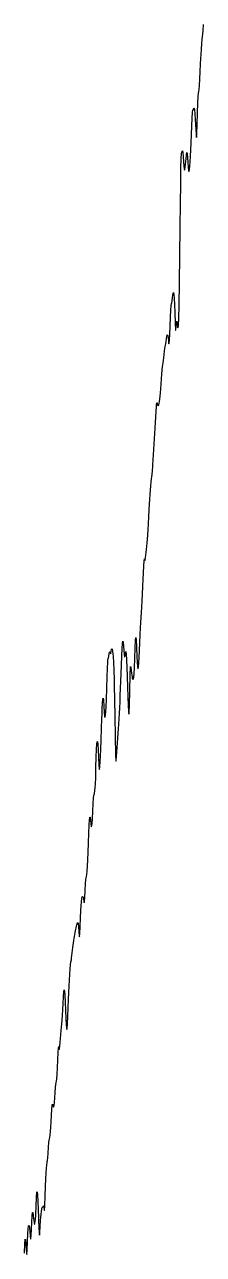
# Model space of a CAD drawing. Header units: millimetres. Extents: x 225972 to 397814, y -94 to 94771.
# Drawn here: x 225972 to 239747, y -94 to 94771 of the extents above.
import ezdxf

# ---------------------------------------------------------------- set-up
doc = ezdxf.new("R2010")
doc.units = ezdxf.units.MM

msp = doc.modelspace()

# ---------------------------------------------------------------- linework, layer by layer
msp.add_lwpolyline([(225972, 0), (225997, 730), (226022, 1077), (226047, 1024), (226072, 708), (226097, 327), (226122, -10), (226147, -94), (226172, 262), (226197, 902), (226222, 1499), (226247, 1885), (226272, 2089), (226297, 2159), (226322, 2112), (226347, 1946), (226372, 1661), (226397, 1319), (226422, 1090), (226447, 1097), (226472, 1372), (226497, 1848), (226522, 2394), (226547, 2865), (226572, 3138), (226597, 3144), (226622, 2931), (226647, 2685), (226672, 2514), (226697, 2385), (226710, 2321), (226722, 2272), (226735, 2243), (226747, 2241), (226760, 2273), (226772, 2344), (226785, 2452), (226797, 2557), (226810, 2611), (226822, 2667), (226835, 2827), (226847, 3116), (226860, 3456), (226872, 3792), (226885, 4127), (226897, 4418), (226910, 4609), (226922, 4706), (226935, 4733), (226947, 4688), (226960, 4568), (226972, 4379), (226985, 4126), (226997, 3835), (227010, 3531), (227022, 3211), (227035, 2871), (227047, 2538), (227072, 1992), (227097, 1606), (227122, 1397), (227147, 1559), (227172, 2072), (227197, 2509), (227222, 2771), (227247, 3006), (227272, 3224), (227297, 3406), (227322, 3518), (227347, 3543), (227372, 3569), (227397, 3625), (227422, 3643), (227447, 3558), (227472, 3353), (227497, 3296), (227522, 3671), (227547, 4391), (227572, 5133), (227597, 5735), (227622, 6211), (227647, 6564), (227672, 6814), (227697, 6973), (227722, 7070), (227747, 7161), (227772, 7356), (227797, 7725), (227822, 8169), (227847, 8530), (227872, 8731), (227897, 8813), (227922, 8921), (227947, 9120), (227972, 9391), (227997, 9730), (228022, 10140), (228047, 10622), (228072, 11105), (228097, 11426), (228122, 11485), (228147, 11379), (228172, 11280), (228197, 11252), (228222, 11295), (228247, 11408), (228272, 11617), (228297, 11972), (228322, 12406), (228347, 12780), (228372, 13023), (228397, 13156), (228422, 13268), (228447, 13457), (228472, 13796), (228497, 14307), (228522, 14927), (228547, 15482), (228572, 15838), (228597, 15935), (228622, 15807), (228647, 15707), (228672, 15784), (228697, 15981), (228722, 16256), (228747, 16563), (228772, 16877), (228797, 17173), (228822, 17428), (228847, 17679), (228872, 17981), (228897, 18349), (228922, 18778), (228947, 19271), (228972, 19782), (228997, 20170), (229022, 20320), (229047, 20215), (229072, 19884), (229097, 19377), (229122, 18720), (229147, 18094), (229172, 17642), (229197, 17347), (229222, 17246), (229247, 17360), (229272, 17699), (229297, 18271), (229322, 18947), (229347, 19561), (229372, 20099), (229397, 20595), (229422, 21068), (229447, 21518), (229472, 21924), (229497, 22252), (229522, 22473), (229547, 22564), (229572, 22635), (229597, 22783), (229622, 22969), (229647, 23173), (229672, 23377), (229697, 23572), (229722, 23760), (229747, 23941), (229772, 24113), (229797, 24278), (229822, 24435), (229847, 24585), (229872, 24727), (229897, 24861), (229922, 24988), (229947, 25107), (229972, 25218), (229997, 25321), (230022, 25417), (230047, 25491), (230072, 25510), (230097, 25428), (230122, 25206), (230147, 24819), (230172, 24467), (230197, 24405), (230222, 24658), (230247, 25196), (230272, 25873), (230297, 26407), (230322, 26782), (230347, 27112), (230372, 27357), (230397, 27485), (230422, 27522), (230447, 27501), (230472, 27463), (230497, 27425), (230522, 27322), (230547, 27131), (230572, 27021), (230597, 27122), (230622, 27441), (230647, 27971), (230672, 28495), (230697, 28815), (230722, 28955), (230747, 29047), (230772, 29216), (230797, 29480), (230822, 29851), (230847, 30331), (230872, 30924), (230897, 31634), (230922, 32390), (230947, 33018), (230972, 33432), (230997, 33637), (231022, 33628), (231047, 33416), (231072, 33110), (231097, 32912), (231122, 32894), (231147, 32999), (231172, 33180), (231197, 33503), (231222, 34074), (231247, 34680), (231272, 35095), (231297, 35327), (231322, 35391), (231347, 35458), (231372, 35694), (231397, 35925), (231422, 36175), (231447, 36685), (231472, 37462), (231497, 38269), (231522, 38870), (231547, 39254), (231572, 39446), (231597, 39458), (231622, 39266), (231647, 38859), (231672, 38245), (231697, 37669), (231722, 37360), (231747, 37311), (231772, 37528), (231797, 37931), (231822, 38337), (231847, 38845), (231872, 39611), (231897, 40482), (231922, 41256), (231935, 41572), (231947, 41851), (231960, 42104), (231972, 42323), (231985, 42509), (231997, 42652), (232010, 42756), (232022, 42812), (232035, 42795), (232047, 42699), (232060, 42534), (232072, 42314), (232085, 42071), (232097, 41848), (232110, 41657), (232122, 41506), (232135, 41402), (232147, 41339), (232172, 41335), (232197, 41500), (232222, 41791), (232247, 42151), (232272, 42721), (232297, 43583), (232322, 44456), (232347, 45128), (232372, 45580), (232397, 45785), (232422, 45850), (232447, 45937), (232472, 46065), (232497, 46222), (232522, 46359), (232547, 46402), (232572, 46331), (232597, 46232), (232622, 46267), (232647, 46442), (232672, 46587), (232697, 46639), (232722, 46605), (232747, 46451), (232772, 46207), (232785, 46063), (232797, 45902), (232810, 45697), (232822, 45432), (232835, 45127), (232847, 44786), (232860, 44404), (232872, 43977), (232885, 43501), (232897, 42970), (232910, 42382), (232922, 41733), (232935, 41023), (232947, 40247), (232960, 39467), (232972, 38817), (232985, 38357), (232997, 38067), (233010, 37943), (233022, 37994), (233047, 38307), (233072, 38655), (233097, 39011), (233122, 39373), (233147, 39738), (233172, 40102), (233197, 40457), (233222, 40804), (233247, 41206), (233272, 41641), (233297, 42068), (233322, 42529), (233347, 43025), (233372, 43556), (233397, 44124), (233422, 44728), (233447, 45370), (233472, 46049), (233497, 46644), (233522, 47036), (233547, 47209), (233572, 47132), (233597, 46836), (233622, 46479), (233647, 46190), (233672, 46010), (233697, 46001), (233722, 46141), (233747, 46330), (233772, 46407), (233797, 46212), (233822, 45774), (233847, 45190), (233872, 44483), (233897, 43687), (233922, 42904), (233947, 42251), (233972, 41790), (233997, 41574), (234022, 41696), (234047, 42264), (234072, 43362), (234097, 44589), (234122, 45257), (234147, 45212), (234172, 44926), (234197, 44730), (234222, 44591), (234247, 44484), (234272, 44381), (234297, 44293), (234322, 44273), (234347, 44286), (234372, 44311), (234397, 44441), (234422, 44705), (234447, 45146), (234472, 45882), (234497, 46707), (234522, 47257), (234547, 47489), (234572, 47330), (234597, 46746), (234622, 46055), (234647, 45558), (234672, 45280), (234697, 45114), (234722, 45078), (234747, 45236), (234772, 45538), (234797, 45954), (234822, 46478), (234847, 47082), (234872, 47714), (234897, 48246), (234922, 48650), (234947, 49028), (234972, 49418), (234997, 49830), (235022, 50290), (235047, 50823), (235072, 51432), (235097, 51981), (235122, 52487), (235147, 53014), (235172, 53402), (235197, 53561), (235222, 53496), (235247, 53429), (235272, 53501), (235297, 53644), (235322, 53835), (235347, 54056), (235372, 54289), (235397, 54529), (235422, 54787), (235447, 55074), (235472, 55406), (235497, 55798), (235522, 56269), (235547, 56809), (235572, 57329), (235597, 57768), (235622, 58156), (235647, 58520), (235672, 58869), (235697, 59200), (235722, 59495), (235747, 59733), (235772, 59896), (235797, 60069), (235822, 60347), (235847, 60713), (235860, 60913), (235872, 61111), (235885, 61306), (235897, 61498), (235910, 61691), (235922, 61890), (235935, 62093), (235947, 62298), (235960, 62501), (235972, 62704), (235985, 62909), (235997, 63117), (236010, 63329), (236022, 63543), (236035, 63758), (236047, 63973), (236060, 64187), (236072, 64400), (236085, 64610), (236097, 64818), (236110, 65021), (236122, 65209), (236135, 65362), (236147, 65476), (236160, 65552), (236172, 65592), (236185, 65597), (236197, 65568), (236222, 65472), (236247, 65399), (236272, 65373), (236297, 65391), (236322, 65451), (236347, 65553), (236372, 65696), (236397, 65879), (236422, 66104), (236447, 66370), (236472, 66679), (236497, 67040), (236522, 67437), (236547, 67813), (236572, 68128), (236597, 68364), (236622, 68533), (236647, 68683), (236672, 68853), (236697, 69061), (236722, 69311), (236747, 69571), (236772, 69793), (236797, 69950), (236822, 70035), (236847, 70138), (236872, 70314), (236897, 70525), (236922, 70721), (236947, 70835), (236972, 70848), (236997, 70792), (237022, 70634), (237047, 70393), (237072, 70200), (237097, 70138), (237122, 70220), (237147, 70445), (237172, 70868), (237197, 71510), (237222, 72207), (237247, 72747), (237272, 73093), (237297, 73242), (237322, 73297), (237347, 73461), (237372, 73690), (237397, 73887), (237422, 74052), (237447, 74093), (237472, 73944), (237497, 73633), (237522, 73171), (237547, 72556), (237572, 71768), (237597, 71208), (237622, 71211), (237647, 71544), (237672, 71840), (237697, 71882), (237722, 71652), (237747, 71433), (237772, 71374), (237797, 71393), (237822, 71594), (237847, 72088), (237872, 73135), (237897, 74845), (237922, 76992), (237947, 79109), (237972, 80964), (237997, 82485), (238022, 83662), (238047, 84458), (238072, 84814), (238097, 84951), (238122, 85011), (238147, 85027), (238172, 84910), (238197, 84595), (238222, 84190), (238247, 83854), (238272, 83641), (238297, 83553), (238322, 83603), (238347, 83774), (238372, 84012), (238397, 84210), (238422, 84427), (238447, 84719), (238472, 84899), (238497, 84822), (238522, 84517), (238547, 84124), (238572, 83768), (238597, 83528), (238622, 83439), (238647, 83475), (238672, 83602), (238697, 83850), (238722, 84209), (238747, 84631), (238772, 85113), (238797, 85659), (238822, 86277), (238847, 86950), (238872, 87562), (238897, 87989), (238922, 88186), (238947, 88183), (238972, 88167), (238997, 88243), (239022, 88322), (239047, 88325), (239072, 88190), (239097, 87880), (239122, 87472), (239147, 87068), (239172, 86690), (239197, 86306), (239222, 86062), (239247, 86339), (239272, 87066), (239297, 87927), (239322, 88724), (239347, 89226), (239372, 89474), (239397, 89611), (239422, 89770), (239447, 90071), (239472, 90554), (239497, 91162), (239522, 91724), (239547, 92152), (239572, 92473), (239597, 92868), (239622, 93308), (239647, 93617), (239672, 93842), (239697, 94044), (239722, 94325), (239747, 94771)])

doc.saveas('drawing.dxf')
